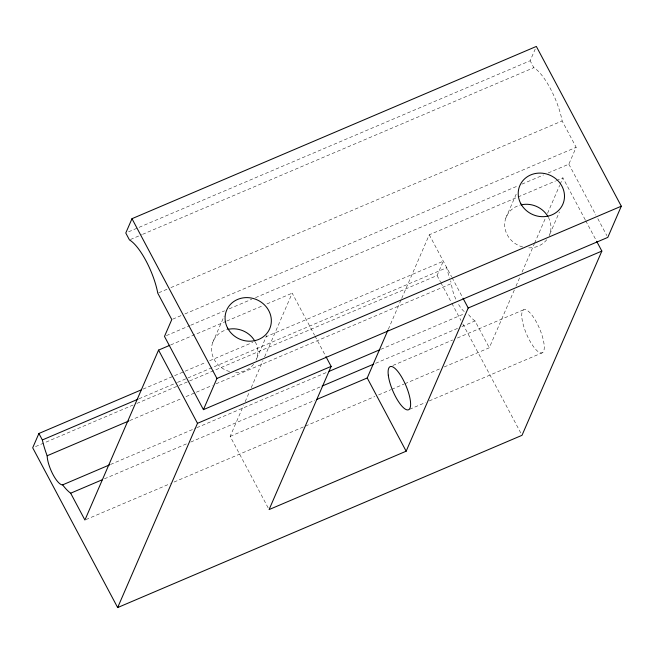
<?xml version="1.0" encoding="UTF-8"?>
<svg xmlns="http://www.w3.org/2000/svg" width="654" height="654" viewBox="0 0 654 654"><rect width="100%" height="100%" fill="white"/><g stroke="black" fill="none" stroke-linecap="round" stroke-linejoin="round"><path stroke-width="0.49" stroke-dasharray="3.27 2.45" d="M212.64 342.671L224.175 316.07M256.736 358.531L266.677 335.592M268.132 507.806L230.151 436.365L243.533 405.48M245.152 401.736L249.615 391.444M251.234 387.699L262.998 360.558M264.625 356.814L292.199 293.172L314.517 335.142M388.312 329.305L401.286 299.36M401.695 298.42L429.269 234.778L517.126 197.361M179.057 385.451L437.068 275.538L443.273 261.224L265.949 336.761M128.593 231.81L530.141 60.757L535.185 49.124M505.787 218.15L516.521 193.38M444.254 366.951L489.29 347.764L514.371 289.886M515.99 286.15L520.437 275.874M522.056 272.146L534.195 244.138M534.596 243.198L545.926 217.063M547.545 213.327L559.685 185.319M560.086 184.387L562.922 177.847L585.24 219.818M548.207 172.958L568.849 164.17L576.158 147.297L562.146 120.941A39.428 11.886 66.9 0 0 533.827 67.681L530.141 60.757M549.883 234.001L559.423 211.986M130.399 239.536L141.656 234.737M142.597 234.336L533.827 67.681M158.718 292.796L167.162 289.199M170.915 287.596L562.146 120.941M172.73 319.152L181.174 315.555M184.927 313.953L576.158 147.297M166.353 335.625L189.815 325.635M190.747 325.234L224.526 310.846M229.219 308.843L251.733 299.254M255.485 297.652L518.181 185.752M521.933 184.15L543.515 174.961M170.702 344.928L225.843 321.441M226.774 321.04L263.227 305.516M266.963 303.922L292.199 293.172M518.058 196.96L555.442 181.035M556.374 180.635L562.922 177.847M143.046 389.114L205.904 362.332M209.656 360.738L252.812 342.353M138.983 398.785L176.515 382.803M177.447 382.402L446.715 267.699A42.306 12.753 66.9 0 0 449.6 278.097M35.512 446.592L133.089 405.03M136.841 403.436L178.125 385.844M129.713 420.596L182.253 398.212M186.006 396.61L195.391 392.621M196.323 392.22L212.272 385.427M216.024 383.824L451.522 283.509A42.306 12.753 66.9 0 1 450.524 280.795M110.477 464.487L195.848 428.117M196.789 427.716L327.204 372.167M380.677 349.383L464.176 313.814M104.444 478.818L187.003 443.649M190.755 442.055L320.231 386.898M375.584 363.322L458.143 328.153M461.896 326.55L475.033 320.959L489.29 347.764M392.866 365.48L452.674 339.998M457.35 338.012L523.707 309.743M230.151 436.365L314.648 400.371M85.862 519.619L170.293 483.649M174.054 482.047L304.462 426.498M305.402 426.097L374.824 396.52M378.576 394.926L390.773 389.727M391.713 389.326L403.91 384.135M404.851 383.734L439.562 368.946M409.584 409.306L425.468 402.537M429.212 400.943L542.297 352.776M568.849 164.17L595.908 215.076M597.813 218.649L606.83 235.612M585.714 220.717L596.154 240.361M429.269 234.778L451.587 276.748M452.061 277.648L462.509 297.292M437.068 275.538L440.404 281.825M440.886 282.724L451.383 302.467M451.865 303.366L460.931 320.419M462.836 324.008L521.066 433.52M314.991 336.033L325.439 355.686M475.033 320.959A42.306 12.753 66.9 0 1 467.553 313.348M464.242 311.525A18.304 5.518 66.9 0 1 457.808 303.129M455.797 299.115A18.304 5.518 66.9 0 1 451.522 283.509M253.605 364.27A23.438 21.484 23.4 0 1 234.606 372.363M229.603 371.529A23.438 21.484 23.4 0 1 211.594 350.577A23.438 21.484 23.4 0 1 226.848 329.657M255.256 341.846A23.438 21.484 23.4 0 1 256.041 360.264M546.752 239.74A23.438 21.484 23.4 0 1 526.748 247.752M522.742 247.008A23.438 21.484 23.4 0 1 504.733 226.047A23.438 21.484 23.4 0 1 519.987 205.135M548.395 217.316A23.438 21.484 23.4 0 1 549.188 235.742M521.941 318.261A23.438 7.063 66.9 0 0 540.335 352.849A23.438 7.063 66.9 0 0 536.721 322.667A23.438 7.063 66.9 0 0 521.941 318.261"/><path stroke-width="0.98" d="M141.166 389.915L38.905 433.479L32.7 447.794L117.655 607.566L522.015 435.311L601.852 251.079L596.636 241.252M131.985 218.689L125.781 233.004L129.459 239.936A39.428 11.886 66.9 0 1 157.778 293.188L171.789 319.553L164.481 336.426L203.419 409.649L607.787 237.402L621.3 206.206L536.345 46.434L131.985 218.689L216.932 378.462L203.419 409.649M169.77 345.32L158.554 350.103L84.922 520.02L70.665 493.206A42.306 12.753 66.9 0 1 62.629 484.867A18.304 5.518 66.9 0 1 53.031 474.608A18.304 5.518 66.9 0 1 47.153 455.764A42.306 12.753 66.9 0 1 42.346 439.954L38.905 433.479M117.655 607.566L197.492 423.326L331.137 366.395L325.913 356.577M331.137 366.395L269.08 509.589L406.159 451.203L468.207 308.009L601.852 251.079M316.52 399.569L367.221 377.971L387.904 330.237M42.346 439.954L138.043 399.185M216.932 378.462L621.3 206.206M47.153 455.764L128.773 420.996M62.629 484.867L109.537 464.888M329.076 371.366L379.737 349.784M70.665 493.206L102.564 479.619M322.103 386.097L373.704 364.123M462.983 298.183L468.207 308.009M367.221 377.971L406.159 451.203M158.554 350.103L197.492 423.326M227.813 329.412A23.438 21.484 23.4 0 1 254.774 340.987M520.952 204.89A23.438 21.484 23.4 0 1 547.913 216.458M388.296 375.192A23.438 7.063 66.9 0 0 406.69 409.78A23.438 7.063 66.9 0 0 403.077 379.598A23.438 7.063 66.9 0 0 388.296 375.192M227.649 328.169A23.438 21.484 23.4 0 0 267.682 332.322A23.438 21.484 23.4 0 0 249.297 297.733A23.438 21.484 23.4 0 0 227.649 328.169M520.788 203.639A23.438 21.484 23.4 0 0 560.83 207.8A23.438 21.484 23.4 0 0 542.436 173.212A23.438 21.484 23.4 0 0 520.788 203.639"/></g></svg>
